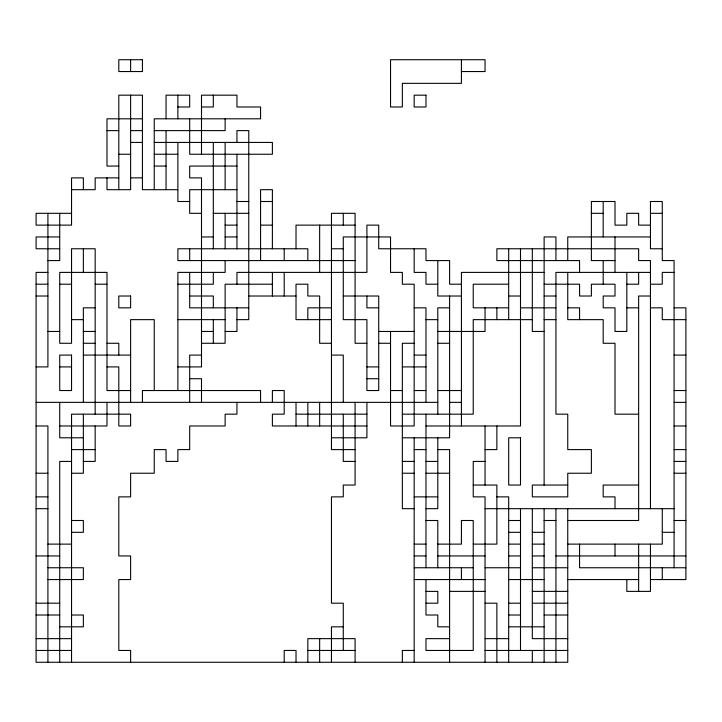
<?xml version="1.0" encoding="UTF-8"?>
<svg xmlns="http://www.w3.org/2000/svg" width="722" height="722" viewBox="0 0 722 722"><rect width="100%" height="100%" fill="white"/><g stroke="black" fill="none" stroke-linecap="round" stroke-linejoin="round"><path stroke-width="1.08" d="M461.421 71.541L485.049 71.541L485.049 59.727L390.539 59.727L390.539 106.991L402.353 106.991L402.353 83.355L461.421 83.355L461.421 59.727M177.874 106.991L189.687 106.991L189.687 95.169L166.06 95.169L166.06 118.805M201.501 106.991L213.315 106.991L213.315 95.169M142.433 118.805L106.991 118.805L106.991 166.06L118.805 166.06M106.991 130.619L118.805 130.619M130.619 130.619L142.433 130.619M154.246 130.619L225.129 130.619L225.129 118.805M130.619 142.433L142.433 142.433M154.246 142.433L272.393 142.433L272.393 154.246L189.687 154.246L189.687 118.805M118.805 154.246L130.619 154.246M154.246 154.246L177.874 154.246M154.246 166.06L166.06 166.06M236.951 166.06L189.687 166.06L189.687 177.874L201.501 177.874L201.501 366.911L177.874 366.911M118.805 177.874L95.169 177.874L95.169 189.687L71.541 189.687M130.619 177.874L142.433 177.874M177.874 189.687L142.433 189.687L142.433 95.169L118.805 95.169L118.805 189.687M236.951 189.687L189.687 189.687L189.687 213.315L201.501 213.315M189.687 201.501L177.874 201.501L177.874 142.433M236.951 201.501L248.765 201.501M260.579 201.501L272.393 201.501M71.541 213.315L36.1 213.315L36.1 225.129L71.541 225.129L71.541 177.874L83.355 177.874L83.355 189.687M213.315 213.315L248.765 213.315M591.381 213.315L603.195 213.315M650.459 213.315L662.273 213.315M225.129 225.129L236.951 225.129M260.579 225.129L272.393 225.129M355.089 225.129L296.02 225.129L296.02 248.765M650.459 225.129L638.645 225.129L638.645 213.315L626.831 213.315L626.831 225.129L615.009 225.129L615.009 201.501L591.381 201.501L591.381 260.579L615.009 260.579M59.727 236.951L36.1 236.951L36.1 248.765L59.727 248.765M201.501 236.951L213.315 236.951M225.129 236.951L236.951 236.951M650.459 236.951L567.754 236.951L567.754 260.579M331.461 248.765L343.275 248.765M662.273 248.765L650.459 248.765L650.459 201.501L662.273 201.501L662.273 260.579L674.086 260.579L674.086 567.754M47.914 260.579L59.727 260.579L59.727 213.315M355.089 260.579L177.874 260.579L177.874 248.765L307.834 248.765L307.834 260.579M47.914 272.393L36.1 272.393L36.1 662.273L567.754 662.273L567.754 508.685M544.126 272.393L461.421 272.393L461.421 425.98M650.459 272.393L555.94 272.393L555.94 414.166L567.754 414.166L567.754 449.607L591.381 449.607L591.381 473.235L567.754 473.235L567.754 496.871L532.313 496.871L532.313 485.049L567.754 485.049M674.086 272.393L662.273 272.393L662.273 284.206L650.459 284.206M36.1 284.206L47.914 284.206M59.727 284.206L71.541 284.206M95.169 284.206L106.991 284.206M177.874 284.206L213.315 284.206L213.315 272.393M272.393 284.206L225.129 284.206L225.129 343.275L201.501 343.275M437.794 284.206L425.98 284.206L425.98 272.393L414.166 272.393L414.166 248.765M461.421 284.206L449.607 284.206L449.607 260.579L425.98 260.579L425.98 248.765L378.725 248.765L378.725 225.129L366.911 225.129L366.911 272.393L236.951 272.393L236.951 284.206M508.685 284.206L473.235 284.206L473.235 307.834L508.685 307.834M544.126 284.206L579.567 284.206L579.567 296.02L591.381 296.02L591.381 284.206L615.009 284.206L615.009 296.02L603.195 296.02L603.195 307.834L615.009 307.834L615.009 331.461L626.831 331.461L626.831 272.393M626.831 284.206L638.645 284.206L638.645 272.393M36.1 296.02L47.914 296.02M189.687 296.02L213.315 296.02L213.315 307.834M248.765 296.02L296.02 296.02M343.275 296.02L378.725 296.02L378.725 390.539L366.911 390.539L366.911 319.647L343.275 319.647L343.275 236.951L390.539 236.951L390.539 272.393L402.353 272.393L402.353 284.206L414.166 284.206L414.166 425.98L390.539 425.98L390.539 331.461M461.421 296.02L437.794 296.02L437.794 260.579M508.685 296.02L520.499 296.02M544.126 296.02L555.94 296.02M650.459 296.02L638.645 296.02L638.645 520.499L567.754 520.499M95.169 307.834L83.355 307.834L83.355 402.353M248.765 307.834L189.687 307.834L189.687 272.393M331.461 307.834L307.834 307.834L307.834 319.647M378.725 307.834L366.911 307.834L366.911 296.02M414.166 307.834L425.98 307.834L425.98 402.353M449.607 307.834L437.794 307.834L437.794 414.166M520.499 307.834L555.94 307.834M567.754 307.834L579.567 307.834L579.567 319.647M626.831 307.834L638.645 307.834M650.459 307.834L662.273 307.834L662.273 319.647L685.9 319.647M674.086 307.834L685.9 307.834L685.9 579.567L650.459 579.567M71.541 319.647L83.355 319.647M177.874 319.647L225.129 319.647M236.951 319.647L248.765 319.647L248.765 130.619L236.951 130.619L236.951 142.433M331.461 319.647L296.02 319.647L296.02 284.206L307.834 284.206L307.834 296.02L319.647 296.02L319.647 343.275L331.461 343.275M425.98 319.647L437.794 319.647M532.313 319.647L473.235 319.647L473.235 414.166L402.353 414.166M544.126 319.647L555.94 319.647M47.914 331.461L59.727 331.461M83.355 331.461L95.169 331.461M201.501 331.461L213.315 331.461M225.129 331.461L236.951 331.461L236.951 307.834M378.725 331.461L414.166 331.461M437.794 331.461L485.049 331.461L485.049 307.834M544.126 331.461L532.313 331.461L532.313 248.765M83.355 343.275L95.169 343.275M106.991 343.275L118.805 343.275L118.805 355.089M366.911 343.275L355.089 343.275L355.089 213.315L331.461 213.315L331.461 449.607L355.089 449.607M378.725 343.275L390.539 343.275M414.166 343.275L402.353 343.275L402.353 508.685L414.166 508.685M437.794 343.275L449.607 343.275M83.355 355.089L130.619 355.089M201.501 355.089L189.687 355.089L189.687 402.353M331.461 355.089L343.275 355.089L343.275 402.353M414.166 355.089L425.98 355.089M674.086 355.089L685.9 355.089M36.1 366.911L47.914 366.911L47.914 213.315M59.727 366.911L71.541 366.911M106.991 366.911L118.805 366.911L118.805 425.98L130.619 425.98L130.619 414.166L71.541 414.166L71.541 662.273M366.911 366.911L378.725 366.911M402.353 366.911L425.98 366.911M189.687 378.725L201.501 378.725L201.501 402.353M366.911 378.725L378.725 378.725M130.619 390.539L106.991 390.539L106.991 272.393L59.727 272.393L59.727 343.275L71.541 343.275L71.541 248.765L95.169 248.765L95.169 414.166M390.539 390.539L402.353 390.539M414.166 390.539L425.98 390.539M437.794 390.539L461.421 390.539M674.086 390.539L685.9 390.539M36.1 402.353L437.794 402.353M449.607 402.353L461.421 402.353M674.086 402.353L685.9 402.353M296.02 414.166L366.911 414.166M638.645 414.166L615.009 414.166L615.009 343.275L603.195 343.275L603.195 319.647L567.754 319.647L567.754 272.393M36.1 425.98L47.914 425.98L47.914 662.273M59.727 425.98L106.991 425.98L106.991 402.353M366.911 425.98L272.393 425.98L272.393 414.166L284.206 414.166L284.206 390.539L272.393 390.539L272.393 402.353M425.98 425.98L520.499 425.98L520.499 248.765M674.086 425.98L685.9 425.98M83.355 437.794L59.727 437.794L59.727 402.353M331.461 437.794L366.911 437.794L366.911 402.353M402.353 437.794L449.607 437.794L449.607 296.02M71.541 449.607L95.169 449.607M414.166 449.607L425.98 449.607M437.794 449.607L449.607 449.607L449.607 662.273M485.049 449.607L496.871 449.607L496.871 425.98M674.086 449.607L685.9 449.607M71.541 461.421L59.727 461.421L59.727 662.273M83.355 461.421L95.169 461.421L95.169 425.98M355.089 461.421L343.275 461.421L343.275 414.166M402.353 461.421L414.166 461.421M425.98 461.421L437.794 461.421M485.049 461.421L473.235 461.421L473.235 496.871L485.049 496.871L485.049 662.273M674.086 461.421L685.9 461.421M36.1 473.235L47.914 473.235M71.541 473.235L83.355 473.235L83.355 414.166M402.353 473.235L414.166 473.235M425.98 473.235L449.607 473.235M674.086 473.235L685.9 473.235M473.235 485.049L496.871 485.049L496.871 544.126L473.235 544.126M638.645 485.049L603.195 485.049L603.195 496.871L615.009 496.871L615.009 508.685M36.1 496.871L47.914 496.871M414.166 496.871L437.794 496.871M496.871 496.871L508.685 496.871L508.685 662.273M36.1 508.685L47.914 508.685M425.98 508.685L437.794 508.685L437.794 437.794M485.049 508.685L674.086 508.685M71.541 520.499L83.355 520.499L83.355 532.313L71.541 532.313M425.98 520.499L437.794 520.499L437.794 567.754M508.685 520.499L520.499 520.499M544.126 520.499L555.94 520.499M674.086 520.499L685.9 520.499M508.685 532.313L520.499 532.313M532.313 532.313L544.126 532.313M662.273 532.313L674.086 532.313M47.914 544.126L71.541 544.126M414.166 544.126L425.98 544.126M437.794 544.126L461.421 544.126L461.421 520.499L473.235 520.499L473.235 650.459L425.98 650.459L425.98 638.645L449.607 638.645M508.685 544.126L520.499 544.126M532.313 544.126L544.126 544.126M567.754 544.126L662.273 544.126L662.273 508.685M36.1 555.94L59.727 555.94M414.166 555.94L425.98 555.94M437.794 555.94L485.049 555.94M508.685 555.94L520.499 555.94M532.313 555.94L544.126 555.94M555.94 555.94L685.9 555.94M47.914 567.754L83.355 567.754L83.355 579.567L47.914 579.567M414.166 567.754L473.235 567.754M485.049 567.754L520.499 567.754M532.313 567.754L567.754 567.754M685.9 567.754L579.567 567.754L579.567 544.126M414.166 579.567L485.049 579.567M508.685 579.567L544.126 579.567M567.754 579.567L638.645 579.567M425.98 591.381L437.794 591.381L437.794 603.195L425.98 603.195M449.607 591.381L485.049 591.381M532.313 591.381L567.754 591.381M36.1 603.195L59.727 603.195M485.049 603.195L496.871 603.195L496.871 662.273M508.685 603.195L520.499 603.195M532.313 603.195L567.754 603.195M36.1 615.009L59.727 615.009M71.541 615.009L83.355 615.009L83.355 626.831L59.727 626.831M508.685 615.009L520.499 615.009M544.126 615.009L567.754 615.009M343.275 626.831L331.461 626.831L331.461 662.273M449.607 626.831L437.794 626.831L437.794 615.009L425.98 615.009L425.98 579.567M508.685 626.831L544.126 626.831M36.1 638.645L71.541 638.645M485.049 638.645L508.685 638.645M567.754 638.645L532.313 638.645L532.313 508.685M36.1 650.459L71.541 650.459M307.834 650.459L355.089 650.459M414.166 650.459L402.353 650.459L402.353 662.273M485.049 650.459L567.754 650.459M662.273 567.754L662.273 579.567M650.459 508.685L650.459 260.579L638.645 260.579L638.645 248.765L496.871 248.765L496.871 260.579L579.567 260.579L579.567 272.393M650.459 544.126L650.459 591.381L626.831 591.381L626.831 579.567M638.645 544.126L638.645 591.381M615.009 236.951L615.009 272.393M615.009 544.126L615.009 555.94M603.195 201.501L603.195 236.951M603.195 260.579L603.195 284.206M555.94 260.579L555.94 236.951L544.126 236.951L544.126 485.049M555.94 508.685L555.94 662.273M544.126 508.685L544.126 662.273M532.313 650.459L532.313 662.273M520.499 508.685L520.499 650.459M508.685 248.765L508.685 319.647M496.871 307.834L496.871 319.647M485.049 425.98L485.049 485.049M461.421 567.754L461.421 579.567M425.98 414.166L425.98 567.754M414.166 437.794L414.166 662.273M355.089 402.353L355.089 485.049L343.275 485.049L343.275 496.871L331.461 496.871L331.461 603.195L343.275 603.195L343.275 650.459M355.089 662.273L355.089 638.645L307.834 638.645L307.834 662.273M343.275 213.315L343.275 225.129M319.647 225.129L319.647 272.393M319.647 402.353L319.647 425.98M319.647 638.645L319.647 662.273M307.834 402.353L307.834 425.98M296.02 402.353L296.02 425.98M296.02 662.273L296.02 650.459L284.206 650.459L284.206 662.273M284.206 248.765L284.206 260.579M284.206 272.393L284.206 296.02M272.393 248.765L272.393 189.687L260.579 189.687L260.579 260.579M272.393 272.393L272.393 296.02M260.579 402.353L260.579 390.539L142.433 390.539L142.433 402.353M236.951 154.246L236.951 248.765M236.951 402.353L236.951 414.166L225.129 414.166L225.129 425.98L189.687 425.98L189.687 449.607L177.874 449.607L177.874 461.421L166.06 461.421L166.06 449.607L154.246 449.607L154.246 473.235L130.619 473.235L130.619 496.871L118.805 496.871L118.805 555.94L130.619 555.94L130.619 579.567L118.805 579.567L118.805 650.459L130.619 650.459L130.619 662.273M225.129 142.433L225.129 189.687M225.129 213.315L225.129 248.765M225.129 260.579L225.129 272.393L177.874 272.393L177.874 390.539M213.315 142.433L213.315 248.765M213.315 319.647L213.315 343.275M201.501 154.246L201.501 95.169L236.951 95.169L236.951 106.991L260.579 106.991L260.579 118.805L154.246 118.805L154.246 189.687M189.687 248.765L189.687 260.579M177.874 95.169L177.874 118.805M166.06 130.619L166.06 189.687M154.246 390.539L154.246 319.647L130.619 319.647L130.619 402.353M130.619 59.727L130.619 71.541M130.619 95.169L130.619 189.687L106.991 189.687L106.991 177.874M83.355 248.765L83.355 272.393M142.433 59.727L118.805 59.727L118.805 71.541L142.433 71.541L142.433 59.727M425.98 95.169L414.166 95.169L414.166 106.991L425.98 106.991L425.98 95.169M130.619 296.02L118.805 296.02L118.805 307.834L130.619 307.834L130.619 296.02M71.541 355.089L59.727 355.089L59.727 390.539L71.541 390.539L71.541 355.089M520.499 437.794L508.685 437.794L508.685 485.049L520.499 485.049L520.499 437.794"/></g></svg>
